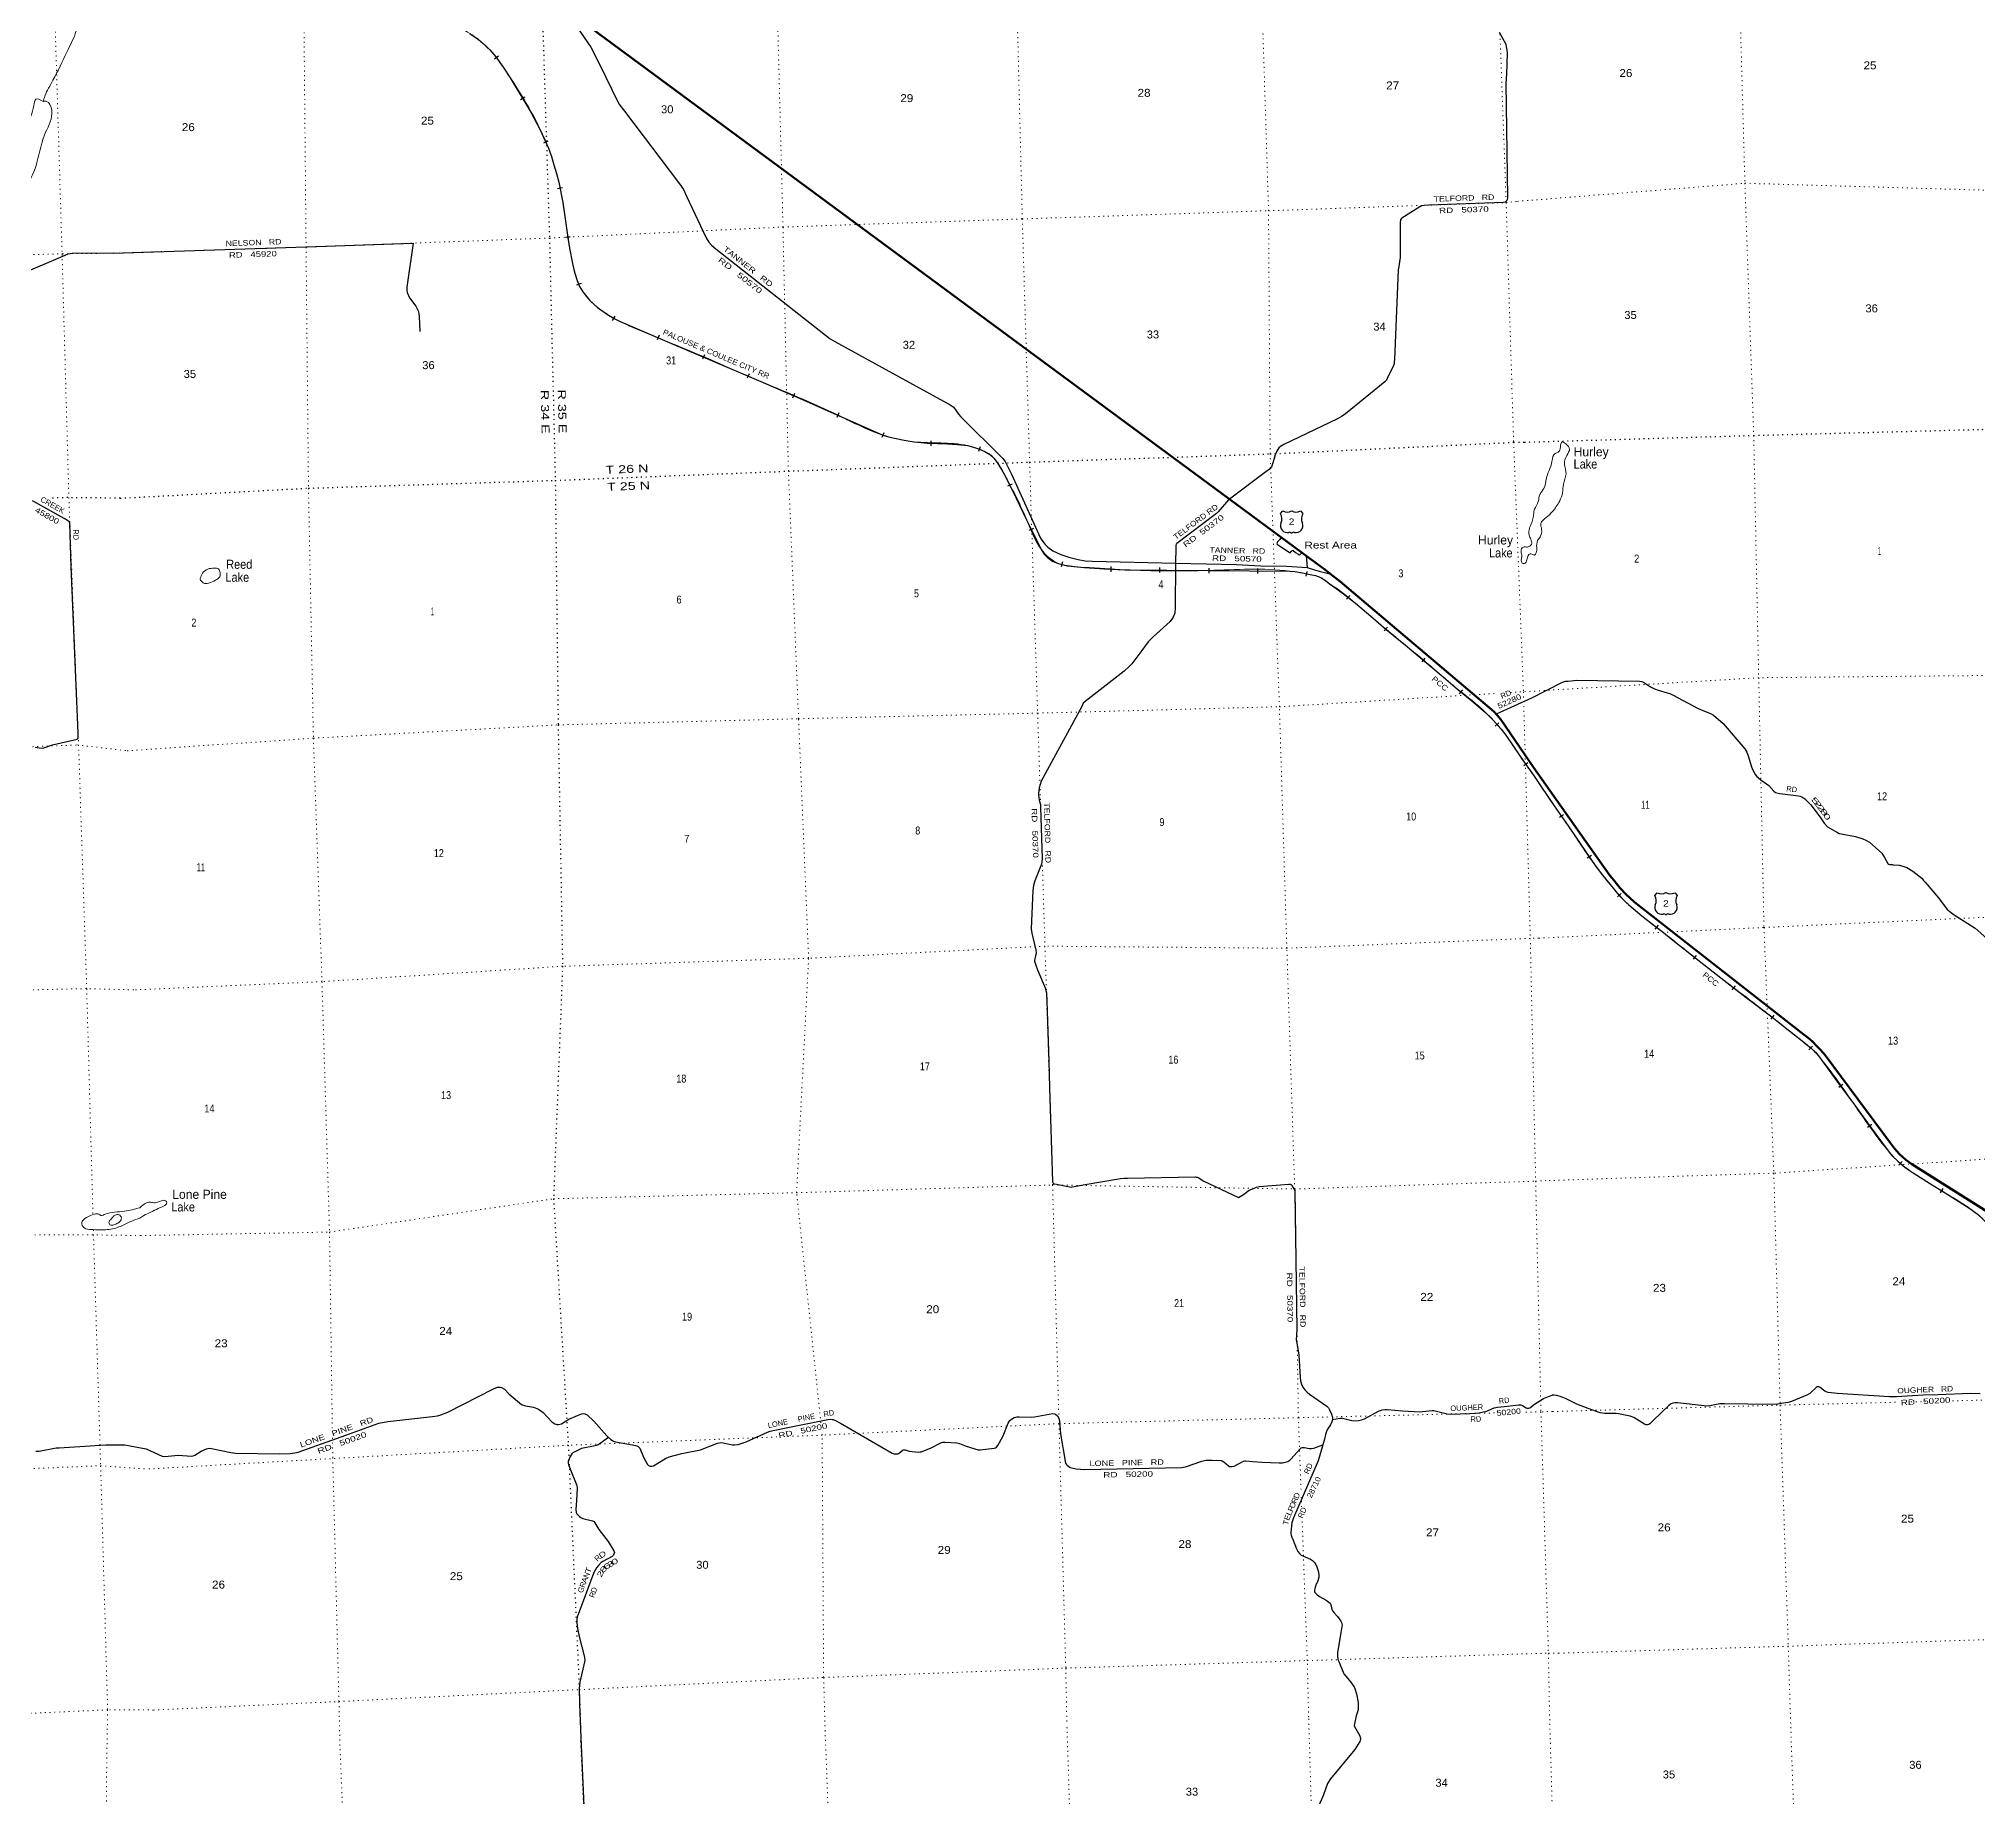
# Model space of a CAD drawing. Header units: feet. Extents: x 493183 to 745759, y 5472 to 195788.
# Drawn here: x 617686 to 660414, y 53374 to 92112 of the extents above; entities that cross this region are included whole.
import ezdxf
from ezdxf.enums import TextEntityAlignment as Align

# ---------------------------------------------------------------- set-up
doc = ezdxf.new("R2010")
doc.units = ezdxf.units.FT
doc.header["$LTSCALE"] = 70
doc.linetypes.add('DOTTED', pattern=[1.5, 0.3, -1.2])
for name, color, linetype, lineweight in [('16', 7, 'Continuous', 25), ('20', 7, 'Continuous', 70), ('29', 7, 'Continuous', 25), ('34', 7, 'Continuous', 25), ('39', 7, 'Continuous', 13), ('6', 7, 'DOTTED', 25), ('7', 7, 'DOTTED', 13)]:
    doc.layers.add(name, color=color, linetype=linetype, lineweight=lineweight)
for name, color, linetype in [('30', 7, 'Continuous'), ('41', 7, 'Continuous'), ('45', 7, 'Continuous')]:
    doc.layers.add(name, color=color, linetype=linetype)

msp = doc.modelspace()

# ---------------------------------------------------------------- linework, layer by layer
at = {"layer": '16'}
for p, q in [((645058.84, 81644.52), (645110.15, 81703.28)), ((645301.91, 81709.25), (645301.63, 81709.05)), ((645494, 81703.37), (645545.39, 81644.52)), ((653309.57, 73230.35), (653360.88, 73289.11)), ((653552.64, 73295.08), (653552.36, 73294.88)), ((653744.73, 73289.2), (653796.12, 73230.35))]:
    msp.add_line(p, q, dxfattribs=at)
for centre, radius, start, end in [((644865.86, 81533.89), 222.05, 332.97043, 29.75871), ((645201.23, 81860.94), 182.07, 239.97227, 303.45418), ((645403.01, 81860.44), 181.52, 236.33975, 300.08743), ((645403, 81860.94), 182.07, 236.54582, 236.59441), ((645738.36, 81533.89), 222.05, 150.24129, 207.02957), ((645205.05, 81378.99), 151.42, 159.09177, 283.81923), ((645399.17, 81378.99), 151.42, 256.18077, 20.90823), ((653116.59, 73119.72), 222.05, 332.97043, 29.75871), ((653451.96, 73446.77), 182.07, 239.97227, 303.45418), ((653653.74, 73446.27), 181.52, 236.33975, 300.08743), ((653653.73, 73446.77), 182.07, 236.54582, 236.59441), ((653989.09, 73119.72), 222.05, 150.24129, 207.02957), ((653455.78, 72964.82), 151.42, 159.09177, 283.81923), ((653649.9, 72964.82), 151.42, 256.18077, 20.90823)]:
    msp.add_arc(centre, radius, start, end, dxfattribs=at)
for centre, major_axis, start_param, end_param in [((645260.39, 81180.17), (-19.56, 51.67), 4.95877769, 6.28318531), ((645343.84, 81180.17), (19.56, 51.67), 0, 1.32637542), ((653511.12, 72766), (-19.56, 51.67), 4.95877769, 6.28318531), ((653594.57, 72766), (19.56, 51.67), 0, 1.32637542)]:
    msp.add_ellipse(centre, major_axis=major_axis, ratio=0.929097, start_param=start_param, end_param=end_param, dxfattribs=at)
at = {"layer": '20'}
for points in [[(623915.45, 100405.13), (624067.85, 100291.58), (624172.12, 100203.66), (624290.76, 100103.84), (624429.52, 99972.56), (624579.03, 99817.38), (624691.59, 99685.37), (624801.19, 99514.95), (624923.5, 99322.71), (625023.8, 99123.79), (625074.24, 98977.96), (625131.17, 98816.16), (625980.56, 95681.14), (626037.08, 95538.19), (626107.46, 95396.24), (626230.38, 95181.82), (626357.62, 94997.19), (626497.6, 94854.43), (626658.75, 94715.7), (643934.09, 81964.35)], [(643934.09, 81964.35), (645842.97, 80555.36), (646003.62, 80434.78), (646207.81, 80271.03), (646372.6, 80146.52), (649755.3, 77285.69), (649830.25, 77201.04), (649909.45, 77108.44), (650642.14, 76045.7)], [(650642.14, 76045.7), (652317.41, 73671.59), (652404.76, 73562.34), (652481.18, 73464.02), (652541.23, 73390.29), (652663.81, 73267.13), (652859.19, 73084.21), (656595.28, 70159.91), (656688.28, 70088.45), (656783.62, 70007), (656862.87, 69925), (656967.14, 69817.64), (657065.43, 69708.06), (658501.53, 67766.78), (658592.06, 67648.87), (658702.96, 67523.59), (658839.87, 67403.22), (658971.95, 67306.87), (661038.04, 66007.38)]]:
    msp.add_lwpolyline(points, dxfattribs=at)
at = {"layer": '20', "lineweight": 25}
msp.add_lwpolyline([(645076.07, 81122.78), (645039.57, 81078.34), (645007.01, 81039.86), (644989.26, 81020.12), (644975.45, 80992.48), (644983.34, 80972.74), (645251.67, 80785.18), (645273.38, 80791.1), (645289.16, 80808.87), (645316.78, 80832.56), (645330.59, 80836.51), (645386.83, 80790.1), (645435.17, 80757.54), (645458.84, 80739.77), (645473.64, 80734.83), (645490.41, 80745.7), (645523.95, 80781.23)], dxfattribs=at)
at = {"layer": '29'}
for p, q in [((644763.66, 82590.1), (643932.89, 81964.54)), ((649817.24, 77233.3), (650597.75, 77582.04))]:
    msp.add_line(p, q, dxfattribs=at)
for points in [[(629543.05, 92373.5), (629855.89, 91928.37), (630039.38, 91566.38), (630469.33, 90680.76), (630594.82, 90518.86), (631809.03, 88914.82), (631895.29, 88786.11), (631965.87, 88640.83), (632398.79, 87721.01), (632457.62, 87625.99), (632516.51, 87563.19), (632611.1, 87482.86), (635130.44, 85501.63), (635232.99, 85439.94), (635382.49, 85357.37), (637776.51, 84040.28), (637838.34, 83998.34), (637888.01, 83946.57), (637958.06, 83837.97), (638007.68, 83776.43), (638934.62, 82858.25), (638984.39, 82791.7), (639025.19, 82719.58), (639127.56, 82518.71), (639767.81, 81104.44), (639794.45, 81057.58), (639843.56, 80994.46), (639869.21, 80966.82), (639930.38, 80907.59), (640036.92, 80828.62), (640212.52, 80747.68), (640387.14, 80687.45), (640596.28, 80632.17), (640753.63, 80607.44), (640905.15, 80597.53), (642745.95, 80556.44)], [(649875.95, 92255.81), (650020.1, 91995.07), (650029.84, 91934.83), (650043.72, 91870.67), (650055.81, 91798.4), (650034.44, 91333.89), (650031.02, 91238.99), (650022.01, 91127.81), (650057.37, 88621.64), (650050.41, 88563.67), (650042.82, 88543.93), (650024.61, 88522.68), (650007.92, 88510.53), (649974.54, 88501.42), (648322.82, 88446), (648219.64, 88439.93), (648172.6, 88426.26), (648125.39, 88406.54), (647728.93, 88159.52), (647714.72, 88145.76), (647701.73, 88122.46), (647697.26, 88065.86), (647694.35, 88025.44), (647692.62, 87289.18), (647679.08, 87196.02), (647667.88, 87090.83), (647647.79, 87015.64), (647565.54, 85040.71), (647562.86, 84992.23), (647559.19, 84954.91), (647546.9, 84913.12), (647405.8, 84620.76), (647390.76, 84588.98), (647353.24, 84552.74), (646487.62, 83844.89), (646418.55, 83790.53), (646313.15, 83737.17), (645130.87, 83169.54)], [(619331.08, 87386.45), (623569.7, 87529.15), (625940.58, 87607.06), (625798.61, 86640.41), (625796.58, 86575.11), (625808.65, 86519.33), (625831.88, 86450.54), (625856.92, 86400.45), (625993.54, 86215.06), (626019.55, 86171.63), (626045.57, 86115.85), (626064.15, 86056.35), (626071.94, 85987.23), (626084.46, 85662.51)], [(619331.08, 87386.45), (618418.86, 87376.53), (618376.28, 87374.5), (618329.64, 87362.32), (618205.78, 87310.43), (617297.73, 86921.68), (617258.98, 86904.77), (617238.7, 86902.74), (617220.45, 86904.77), (617190.03, 86910.86), (617156.02, 86927.95), (616909.92, 87110.58), (616898.04, 87117.32), (616877.76, 87124.92), (616743.92, 87145.21), (616686.39, 87148.88), (616155.75, 87180.94), (616123.43, 87187.82), (615975.92, 87244.56), (615678.21, 87329.18)], [(645130.87, 83169.54), (645091.26, 83150.52), (645056.19, 83127.57), (645021.29, 83095.68), (644975.9, 83020.24), (644941.81, 82940.63), (644913.72, 82863.2), (644884.11, 82767.58), (644874.09, 82717.61), (644854.37, 82672.06), (644830.09, 82644.72), (644803.51, 82620.11), (644763.66, 82590.1)], [(617609.81, 76499.22), (617694.97, 76480.96), (617759.86, 76476.9), (617800.42, 76482.99), (617987.88, 76550.3), (618533.96, 76675.68), (618548.67, 76689.96), (618554.74, 76709.23), (618553.94, 76817.13), (618398.67, 80474.9), (618370.84, 81432.45), (618353.71, 81466.73), (618321.5, 81491.26), (618245.25, 81535.74), (617550.01, 81929.79)], [(643934.09, 81964.35), (643910.68, 81947.82), (643681.98, 81687.31), (643646.77, 81648.01), (642769.68, 80990.27), (642758.02, 80973.75), (642750.76, 80945.37), (642748.07, 80896.89), (642745.09, 80555.27)], [(642745.09, 80555.27), (642736.51, 79571.39), (642723.64, 79454.04), (642687.93, 79360.27), (642625.97, 79267.78), (642250.16, 78930.57), (642142.25, 78822.68), (642000.41, 78629.14), (641776.69, 78334.48), (641723.8, 78278.55), (641609.73, 78174.53), (640747.39, 77507.29), (640709.85, 77465.73), (640675.54, 77394.18), (639781.56, 75747.63), (639739.24, 75601.23), (639719.32, 75473.43), (639720.83, 75447.62), (639738.63, 75332.95), (639767.88, 75233.53), (639769.39, 75172.79), (639804.81, 74039.87), (639785.95, 73920.34), (639638.97, 73549.15), (639611.43, 73451.57), (639596.38, 73340.22), (639559.45, 72492.04), (639578.15, 72399.78), (639665.19, 72025.02), (639668.48, 71966.74), (639656.52, 71901.74), (639632.06, 71798.2), (639635.75, 71778.13), (639664.3, 71694.21), (639701.47, 71590.35), (639871.86, 71191.69), (639896.86, 71080.78), (639907.48, 70900.09), (639946.94, 69573.03), (639962.12, 68993), (640030.72, 66926.09), (640036.09, 66903.34), (640045.89, 66888.19), (640061.89, 66876.01), (640078.69, 66868.93), (640405.19, 66803.38), (640438.98, 66800.85), (640461.61, 66804.95), (640752.62, 66855.4), (641531.17, 66993.3), (641608.56, 66998.61), (641684.41, 66996.29)], [(642745.95, 80556.44), (644083.27, 80526.59), (644620.02, 80493.39), (645199.32, 80485.66), (645642.08, 80454.98)], [(645624.14, 80715.59), (645642.08, 80454.98), (645804.85, 80403.03), (645908.35, 80379.69), (646145.51, 80319.49)], [(650597.75, 77582.04), (651273.5, 77931.17), (651339.85, 77950.17), (651395.51, 77955.42), (651586.02, 77977.94), (652970.04, 77953.88), (653021.25, 77943.25), (653056.84, 77929.4), (653209.79, 77828.89), (653298.02, 77783.01), (653377.33, 77755.91), (653580.6, 77698.23), (653638.06, 77682.13), (653694.84, 77653.69), (654260.77, 77348.17), (654440.24, 77279.61), (654531.63, 77242.98), (654601.89, 77202.4), (654813.36, 77020.02), (655289.23, 76457.49), (655333.29, 76387.43), (655364.81, 76304.82), (655435.24, 76065.3), (655463.76, 75989.82), (655525.64, 75890.95), (655557.67, 75852.34), (655581.4, 75826.62), (655642.23, 75775.94), (655819.51, 75652.89), (655932.42, 75527.68), (655966.9, 75500.23), (655998.53, 75490.34), (656060.94, 75477.57), (656471.43, 75424.84), (656513.53, 75416.15), (656548.12, 75401.32), (656610.54, 75358.96), (656747.86, 75226.5), (656954.19, 74957.28), (657041.22, 74823.13), (657114.52, 74743.58), (657215.08, 74681.82), (657330.99, 74617.97), (657368.55, 74598.19), (657411.52, 74587.64), (657727.68, 74525.69), (657892.44, 74475.54), (657957.68, 74447.85), (658039.9, 74401.12), (658313.66, 74162.38), (658367.31, 74063.4), (658446.1, 73935.02), (658467.73, 73919.68), (658487.5, 73913.75), (658545.66, 73908.13), (658564.27, 73906.32)], [(658564.27, 73906.32), (658691.13, 73893.97), (658770.21, 73878.14), (658862.13, 73843.53), (658996.56, 73762.42), (659061.8, 73712.97), (659129.02, 73663.51), (659189.7, 73607.62), (659226.73, 73561.58)], [(659226.73, 73561.58), (659267.4, 73519.15), (659562.76, 73176.32), (659750.65, 72916.55), (659905.39, 72804.84), (660366.26, 72509.9), (660625.54, 72282.77), (660675.49, 72223.92), (660695.26, 72187.32), (660706.21, 72158.49), (660752.76, 72031.04), (660781.26, 71988.52), (660798.06, 71970.72), (660815.58, 71958.57), (660850.45, 71954.89), (660870.22, 71956.87), (660885.91, 71962.95), (660976.53, 72022.43), (661117.44, 72083.61), (661145.01, 72090.39), (661170.71, 72089.4), (661210.29, 72076.65), (661218.44, 72073.27)], [(641684.41, 66996.29), (643173.86, 67025.62), (643194.68, 67022.52), (643218.96, 67018.72), (643239.45, 67011.13), (643259.22, 67001.77), (643351.75, 66937.78), (644132.25, 66572.23), (644243.41, 66635.83), (644362.01, 66730.6), (644457.4, 66772.89), (644523.62, 66799.68), (644554.73, 66808.79), (644587.31, 66814.82), (645242.13, 66864.21), (645272.1, 66862.31), (645285.76, 66857.76), (645296.16, 66850.68), (645329.8, 66801.19), (645369.6, 66726.04), (645418.95, 63659.66), (645404.54, 63434.18), (645422.49, 63320.38), (645463.08, 63093.59), (645488.61, 62610.22), (645499.38, 62527.7), (645521.08, 62457.83), (645550.98, 62389.53), (645588.91, 62330.31), (645642.03, 62278.68), (645692.58, 62236.69), (646075.05, 61971), (646116.23, 61931.73), (646139.82, 61890.1), (646180.68, 61798.46), (646202.73, 61722.19), (646202.73, 61670.56), (646190.59, 61623.49), (646159.08, 61559.85), (646093.2, 61463.21), (646069.95, 61414.72), (646048.08, 61344.97), (646024.58, 61247.5), (645884.71, 60765.58), (645342.9, 59508.03), (645303.55, 59400.03), (645281.11, 59191.66), (645283.15, 59157.62), (645289.22, 59131.81), (645316.88, 59065.58), (645323.32, 59051.64), (645375.26, 58923.99), (645410.14, 58830.16), (645440.97, 58771.94), (645477.64, 58723.12), (645497.87, 58701.34), (645515.33, 58688.43), (645559.93, 58664.9), (645714.92, 58602.65), (645763.43, 58572.28), (645798.33, 58535.83), (645822.61, 58500.91), (645850.21, 58451.1), (645885.47, 58343.17), (645901.52, 58257.97), (645901.48, 58202.42), (645875.51, 58121.02), (645835.72, 58029.15), (645809.63, 57951.77), (645805.16, 57907.98), (645808.2, 57885.2), (645816.02, 57867.24), (645835.51, 57839.65), (645862.83, 57813.84), (645919.29, 57779.34), (646062.86, 57692.57), (646153.42, 57627.84), (646164.51, 57590.51), (646178.45, 57524.34), (646197.43, 57474.48), (646233.64, 57425.02), (646310.78, 57334.39), (646388.19, 57233.67), (646402.29, 57205.72), (646410.08, 57171.75), (646412.91, 57144.99), (646409.63, 57115.27), (646389.14, 56981.57), (646312.86, 56533.69), (646312.75, 56465.11), (646321.1, 56389.58), (646338.39, 56340.77), (646454.7, 56073.72), (646542.36, 55967.24), (646621.44, 55865.82)], [(620056.37, 61029.5), (620407.95, 60873.01), (620463.43, 60860.52), (620759.92, 60889.13), (621048.67, 60873.35), (621091.74, 60876.73), (621125.19, 60895.32), (621267.86, 60982.55), (621381.61, 61032.92), (621441.07, 61044.07), (621495.55, 61035.27), (621918.02, 60951.08), (622024.53, 60936.23), (623000.1, 60922.17), (623226.76, 60925.07), (623327.09, 60939.95), (623405.51, 60961), (624456.32, 61335.45), (625178.96, 61598.56), (625380.34, 61635.35), (626362.68, 61743.24), (626476.65, 61761.78), (626550.98, 61784.1), (626705.08, 61840.48), (627706.74, 62353.06), (627794.08, 62390.25), (627853.46, 62392.55), (627886.99, 62386.53), (627950.16, 62345.62), (628056.49, 62233.46), (628328.63, 62009.91), (628412.85, 61977.47), (628589.47, 61947.71), (628702.72, 61903.1), (628802.29, 61828.97), (628991.49, 61629.52), (629059.48, 61579.57), (629104.08, 61568.41), (629141.32, 61567.18), (629204.42, 61583.28), (629372.55, 61686.47), (629648.22, 61799.77), (629689.39, 61810.12), (629719.12, 61806.4), (629775.52, 61781.77), (629921.88, 61642.78), (630208.93, 61314.37), (630295.15, 61233.72), (630350.89, 61200.25), (630401.66, 61183.5), (630523.71, 61163.13)], [(660481.8, 62243.84), (660268.27, 62251.14), (659551.38, 62221.76), (659224.97, 62213.16), (658631.27, 62179.71), (658482.43, 62178.95), (657323.62, 62250.12), (657129.75, 62273.51), (657083.43, 62286.49), (657051.28, 62303.79), (656948.16, 62382.91), (656920.37, 62397.74), (656906.4, 62399.93), (656887.01, 62395.89), (656862.93, 62381.05), (656726.66, 62248.85), (656669.29, 62218.81), (656317.75, 62078.2), (656235.69, 62053.78), (656100.42, 62027.83), (656011.48, 62014.85), (655868.7, 62007.11), (654843.18, 62026.89), (654740.71, 62020.83), (654518.91, 61978.68), (654454.05, 61975.19), (654391.05, 61976.83), (653809.99, 62045), (653751.76, 62045.43), (653703.59, 62038.02), (653670.23, 62025.04), (653624.35, 61994.58), (653272.32, 61656.35), (653199.58, 61581.89), (653175.49, 61565.2), (653143.02, 61557.33), (653112.49, 61557.78), (653079.13, 61572.62), (652846.27, 61721.15), (652765.98, 61748.76), (652505.63, 61799.76), (652453.69, 61807.22), (652207.3, 61813.66), (652150.68, 61819.55), (652105.39, 61828.5), (651834.26, 61918.18), (651588.5, 62015.07), (651353.97, 62134.52), (651239.59, 62177.55), (651145.08, 62203.51), (651089.5, 62212.78), (651041.81, 62213.89)], [(646202.73, 61680.2), (646361.62, 61704.18), (646398.78, 61707.9), (646425.81, 61705.02), (646630.03, 61656.86), (646699.8, 61650.26), (646777.84, 61657.7), (646842.88, 61672.57), (646906.26, 61695.53), (647213.84, 61861.3), (647258.18, 61878.97), (647299.98, 61891.98), (647356.66, 61901.29), (647405.28, 61901.88), (647744.61, 61870.03), (648128.26, 61850.34), (648186.32, 61852.94), (648400.57, 61872.87), (648433.46, 61873.4), (648492.92, 61864.1), (648733.54, 61800.88), (648794.76, 61792.67), (649234.63, 61811.37), (649434.07, 61826.91), (649527.06, 61844.01), (649580.86, 61856.66), (649768.59, 61935.08), (649836.36, 61953.36), (650056.93, 61973.76), (650299.96, 62001.7), (650355.45, 62000.35), (650392.87, 61986.83), (650470.91, 61938.48), (650493.21, 61929.19), (650521.49, 61929.96), (650550.81, 61938.48), (650576.83, 61953.36), (650631.99, 61998.68), (650792.66, 62105.78), (650853.69, 62139.3), (650961.63, 62182.63), (651041.81, 62213.89)], [(630523.71, 61163.13), (630773.51, 61121.44), (630869.32, 61096.12), (630899.05, 61081.25), (630931.5, 61047), (631013.75, 60845.4), (631101.74, 60684.15), (631125.74, 60661.03), (631162.91, 60646.16), (631196.35, 60646.16), (631233.12, 60660.11), (631498.34, 60821.8), (631582.85, 60854.41), (631860.86, 60927.14), (632271.98, 61012.36), (632643.84, 61159.35), (632724.94, 61170.25), (632773.92, 61163.07), (632967.51, 61122.15), (633022.91, 61118.44), (633104.67, 61129.6), (633275.83, 61189.09), (633748.56, 61401.46), (633807.04, 61419.66), (634085.05, 61480.55), (635078.63, 61679.45), (635131.75, 61684.61), (635172.77, 61679.96), (635198.39, 61676.99), (635250.82, 61657.65), (635355.75, 61599.11), (636497.05, 60938.95), (636535.72, 60921.34), (636573.82, 60917.62), (636618.28, 60922.97), (636636.06, 60928.78), (636659.29, 60939.93), (636717.82, 60993.86), (636747.55, 61006.87), (636781.93, 61006.87), (636872.16, 60981.78), (637078.3, 60960.39), (637113.6, 60964.11), (637134.65, 60967.98), (637343.99, 61044.89), (637568.85, 61166.78), (637611.43, 61180.36), (637661.76, 61179.8), (637918.37, 61160.57), (637978.57, 61146.33), (638124.76, 61092.25), (638393.87, 61012.46), (638438.23, 61009.94), (638741.34, 61044.07), (638776.65, 61055.23), (638795.04, 61068.88), (638826.82, 61103.57), (638946.56, 61321.2), (639055.5, 61597.66), (639091.61, 61657.67), (639128.77, 61687.42), (639182.66, 61719.03), (639244.2, 61735.05), (639294.15, 61739.48), (639571.21, 61731.42), (639634.19, 61735.76), (640036.9, 61806.63), (640073.64, 61804.56), (640099.66, 61793.41), (640140.54, 61756.22), (640170.27, 61709.74), (640183.39, 61651.51), (640205.71, 61365.12), (640319.55, 60717.8), (640331.92, 60692.67), (640353.29, 60668.5), (640380.23, 60646.19), (640421.18, 60623.13), (640486.15, 60603.42), (640551.18, 60594.13), (640746.48, 60577.14), (642875.58, 60620.13), (642959.35, 60635.03), (643324.62, 60761.88), (643412.74, 60780.06), (643546.48, 60784.34), (643748.39, 60774.5), (643772.29, 60765.2), (643808.52, 60742.88), (643908.72, 60657.72), (643933.95, 60642.48), (643964.6, 60638.75), (643991.55, 60638.76), (644031.89, 60651.82), (644238.97, 60761), (644266.56, 60768.91), (644290.71, 60767.06), (644448.97, 60749.15), (644643.66, 60740.62)], [(617623.96, 60977.57), (617697.26, 60982.82), (618072.09, 61050.61), (618133.77, 61054.93), (619154.71, 61120.57), (619477.33, 61121.63), (619581.35, 61117.92), (619663.88, 61105.39), (619857.71, 61070.98), (620056.37, 61029.5)], [(630246.46, 61279.27), (630005.31, 61114.81), (629978.93, 61102.63), (629952.35, 61095.28), (629648.4, 61037.67), (629616.48, 61026.48), (629469.4, 60952.74), (629456.68, 60942.81), (629436.7, 60917.7), (629401.4, 60860.06), (629361.76, 60771.07), (629356.34, 60751.29), (629354.94, 60733.63), (629354.49, 60716.9), (629362.38, 60689), (629389.27, 60601.68), (629543.5, 60220.65), (629554.7, 60160.93), (629541.92, 59891.88), (629527.27, 59692.18), (629533.33, 59631.01), (629547.27, 59601.26), (629570.49, 59575.22), (629603.94, 59541.76), (629634.6, 59517.59), (629678.09, 59496.71), (629890.4, 59446.55), (629911.46, 59435.77), (629918.9, 59428.34), (629943.98, 59396.72), (630031.1, 59255.11), (630238.98, 58987.11), (630363.66, 58779.51), (630373.22, 58749.67), (630362.07, 58712.48), (630350.92, 58686.45), (630326.2, 58660.46), (630117.13, 58547.25), (630083.34, 58522.82), (630023.88, 58463.32), (629979.29, 58411.26), (629921.11, 58309), (629778.59, 57933.66), (629553.77, 57317.95), (629546.34, 57269.6), (629543.85, 57205.22), (629557.49, 57068.79), (629594.6, 56896.68), (629717.13, 56436.96), (629719.15, 56362.23), (629659.27, 56075.84), (629611.38, 55889.95), (629597.12, 55751.03), (629601.7, 55408.14), (629633.33, 54661.03)], [(644643.66, 60740.62), (645030.46, 60723.66), (645098.08, 60726.16), (645157.54, 60735.45), (645215.14, 60754.05), (645260.15, 60778.4), (645287.61, 60802.39), (645422.28, 60960.13), (645493.86, 61038.53), (645512.44, 61051.55), (645530.54, 61059.1), (645555.18, 61060.84), (645584.91, 61060.84), (645688.11, 61041.14), (645739.14, 61038.53), (645788.96, 61049.34), (645987.19, 61118.66)], [(646621.44, 55865.82), (646653.19, 55825.1), (646676.95, 55787.54), (646691.7, 55745.49), (646729.15, 55631.56), (646764.81, 55436.9), (646771.03, 55359.35), (646770.66, 55319.5), (646765.09, 55281.6), (646722.13, 55144.89)], [(646722.13, 55144.89), (646684.4, 54973.39), (646682.25, 54933.7), (646686.8, 54908.95), (646805.45, 54702.92), (646815.19, 54670.33), (646817.34, 54644.04), (646817.34, 54623.12), (646815.19, 54607.03), (646805.14, 54582.1), (646694.22, 54403.78), (646154.76, 53754.14), (646095.13, 53655.88), (646004.4, 53407.66), (645790.25, 52910.91)], [(629633.33, 54661.03), (629840.02, 49978.81), (629856.36, 49871.07), (629892.03, 49786.99), (630250.9, 49090.07), (630263.77, 49017.12), (630250.55, 48953.53), (630158.94, 48799.92), (629929.27, 48497.89), (629856.77, 48380.59), (629826.35, 48309.07), (629806.24, 48195.93), (629776.03, 47937.35), (629703.52, 43811.73), (629860.21, 37685.28)]]:
    msp.add_lwpolyline(points, dxfattribs=at)
at = {"layer": '34'}
for p, q in [((627816.5, 91726.36), (627727.7, 91660.41)), ((628402.32, 90822.86), (628307.34, 90766.17)), ((628908.73, 89856.45), (628807.83, 89811.13)), ((629230.49, 88823.16), (629122, 88801.62)), ((629402.6, 87748.77), (629293.23, 87732.27)), ((629641.78, 86721.23), (629540.1, 86677.69)), ((630382.48, 85998.94), (630325.9, 85903.9)), ((631359.94, 85576.88), (631316.68, 85475.08)), ((632357.85, 85148.74), (632314.44, 85047.01)), ((633344.74, 84729.42), (633301.2, 84627.73)), ((634340.18, 84295.03), (634296.09, 84193.59)), ((635323.6, 83867.4), (635279.22, 83766.09)), ((636315.41, 83425.11), (636270.73, 83323.93)), ((637350.16, 83253.41), (637346.08, 83142.87)), ((638437.58, 83115.38), (638400.28, 83011.25)), ((639140.27, 82297.34), (639040.88, 82248.81)), ((639614.41, 81320.67), (639515.12, 81271.92)), ((640251.44, 80581.03), (640225.24, 80473.57)), ((641319.82, 80476.26), (641315.18, 80365.74)), ((642390, 80458.84), (642388.97, 80348.24)), ((643475.72, 80446.14), (643474.69, 80335.53)), ((644547.92, 80438.72), (644546.87, 80328.11)), ((645639.54, 80372.56), (645616.42, 80264.4)), ((646581.11, 79843.13), (646512.24, 79756.57)), ((647412.97, 79142.8), (647341.5, 79058.38)), ((648241, 78462.55), (648170.47, 78377.34)), ((649067.13, 77757.84), (648996.51, 77672.71)), ((649869.94, 77037.27), (649787.31, 76963.74)), ((650506.37, 76151.86), (650416.35, 76087.58)), ((651294.93, 75007.26), (651204.3, 74943.84)), ((651907.95, 74110.34), (651816.62, 74047.94)), ((652562.05, 73271.93), (652480.86, 73196.81)), ((653377.42, 72570.84), (653309.35, 72483.66)), ((654221.55, 71909.14), (654152.9, 71822.41)), ((655074.64, 71239.09), (655007.57, 71151.13)), ((655929.4, 70590.13), (655860.79, 70503.37)), ((656780.96, 69909.19), (656705.22, 69828.58)), ((657449.05, 69060.51), (657359.75, 68995.23)), ((658087.34, 68182.08), (657997.99, 68116.88)), ((658757.12, 67366.47), (658686.23, 67281.56)), ((659653.73, 66769.7), (659595.11, 66675.91))]:
    msp.add_line(p, q, dxfattribs=at)
for points in [[(627184.39, 92225.3), (627380.31, 92092.61), (627484.87, 92008.86), (627627.41, 91867.97), (627757.65, 91714.04), (627925.34, 91488.25), (628078.93, 91253.11), (628532.07, 90493.82), (628737.57, 90104.28), (628918.53, 89701.35), (628984.48, 89519.92), (629041.59, 89335.75), (629097.1, 89143.26), (629147.09, 88949.48), (629235.31, 88505.08), (629334.81, 87832.09), (629385.6, 87495.53), (629446.84, 87160.67), (629494.27, 86969.12), (629554.26, 86780.28), (629607.8, 86655.27), (629678.08, 86537.39), (629827.4, 86349.8), (630004.58, 86189.22), (630243.85, 86017.93), (630368.71, 85943.59), (630499.39, 85880.12), (631067.83, 85638.84), (631636.09, 85397.39), (632568.98, 84999.29), (633501.41, 84600.11), (634414.47, 84203.2), (635326.39, 83803.72), (635809.76, 83588.69), (636294.23, 83374.78), (636419.35, 83334.93), (636548.35, 83307.16), (636763.81, 83264.43), (636980.14, 83228.39), (637272.53, 83199.02), (637714.24, 83182.71), (637934.79, 83170.09), (638154.09, 83144.07), (638289.69, 83110.36), (638422.34, 83062.84), (638540.48, 83013.82), (638651.12, 82948.33), (638740.58, 82865.93), (638813.15, 82769.56), (638910.08, 82617.22), (638997.12, 82460.14), (639229.29, 81984.62), (639461.14, 81508.95), (639621.49, 81182.34), (639783.82, 80856.28), (639850.32, 80753.08), (639914.07, 80684.5)], [(639914.23, 80684.37), (640027.47, 80600.49), (640156.04, 80545.4), (640299.17, 80510.51), (640514.57, 80477), (640731.44, 80458.48), (641178.65, 80427.54), (641626.23, 80408.74), (642550.09, 80400.14), (643473.94, 80391.55), (644368.54, 80383.19), (645263.1, 80374.76), (645374.78, 80366.99), (645540.85, 80337.83), (645706.57, 80302.4), (645828, 80278.3), (645944.07, 80236.49), (646052.89, 80162.74), (646157.88, 80085.2), (646170.2, 80077.47), (646442.61, 79880.21), (646705.73, 79670.87), (647045.27, 79382.51), (647385.21, 79094.77), (647808.8, 78746.06), (648231.42, 78396.21), (648595.38, 78087.14), (648958.47, 77777.04), (649271.69, 77517.2), (649583.95, 77255.93), (649700.73, 77140.85), (649810.29, 77018.25), (649921, 76893.84), (650024.99, 76764.11), (650178.08, 76534.65), (650330.15, 76304.68), (650487.24, 76084.69), (650647.5, 75860.25)], [(650647.49, 75860.55), (650796.79, 75636.68), (650946.14, 75412.03), (651170, 75086), (651396.76, 74761.97), (651694.13, 74326.5), (651991.69, 73890.99), (652152.28, 73677.57), (652321.9, 73470.66), (652517.11, 73236.25), (652620.47, 73124.54), (652731.7, 73020.67), (653024.17, 72779.9), (653321.16, 72545.5), (653495.92, 72409.04), (653670.53, 72272.4), (654215.56, 71840.91), (654760.83, 71409.69), (655322.88, 70981.16), (655884.81, 70552.46), (656219.19, 70288), (656552.85, 70022.6), (656648.24, 69946.48), (656743.17, 69869.78), (656846.73, 69772.48), (656937.2, 69662.78), (657322.49, 69136.69), (657707.3, 68610.27), (658055.45, 68133.15), (658403.68, 67656.02), (658524.8, 67507.93), (658660.95, 67372.23), (658824.1, 67236.02), (658997.86, 67115.34), (659380.38, 66876.18), (659762.88, 66637.1), (660007.74, 66483.28), (660252.34, 66329.03), (660409.61, 66213.15), (660554.49, 66079.29)]]:
    msp.add_lwpolyline(points, dxfattribs=at)
at = {"layer": '34', "lineweight": 13}
for points in [[(621003.94, 100323.94), (621563.61, 100128.84), (622036.03, 99964.48), (623141.9, 99936.75), (623654.56, 99993.37), (623959.34, 99983.69), (624226.22, 99886.23), (624414.35, 99720.02), (624481.58, 99623.05), (624514.72, 99446.48), (624557.82, 99056.37), (624507.74, 98246.16), (624455.36, 97663.8), (624527.35, 97177.69), (624851.91, 95585.2), (625120.71, 94330.03), (625340.2, 93616.06), (625546.52, 93303.11), (625953.74, 92945.32), (626984.61, 92350.74), (627380.96, 92093.5), (627758.51, 91714.72), (628079.86, 91253.69), (628919.55, 89701.76), (629042.64, 89336.07), (629148.16, 88949.72), (629447.92, 87160.9), (629555.29, 86780.66), (629678.99, 86538.02), (630005.27, 86190.08), (630499.85, 85881.12), (631636.52, 85398.4), (633501.85, 84601.12), (635326.83, 83804.73), (636294.62, 83375.81), (636548.57, 83308.24), (636980.29, 83229.48), (638154.29, 83145.15), (638422.74, 83063.87), (638651.78, 82949.22), (638814.05, 82770.19), (638998.1, 82460.65), (639462.13, 81509.43), (639784.78, 80856.82), (640156.39, 80546.45), (640731.52, 80459.58), (641626.26, 80409.84), (643473.95, 80392.65), (645263.14, 80375.86), (645706.79, 80303.48), (645944.57, 80237.48), (646158.5, 80086.11), (646170.82, 80078.38), (646706.43, 79671.72), (647385.91, 79095.61), (648232.13, 78397.05), (648959.18, 77777.88), (649584.69, 77256.74), (649811.11, 77018.98), (650025.88, 76764.76), (650331.06, 76305.3), (650645.21, 75865.36)], [(650648.36, 75861.92), (650947.05, 75412.65), (651397.66, 74762.6), (651992.58, 73891.63), (652322.75, 73471.36), (652732.43, 73021.5), (653321.84, 72546.37), (653671.21, 72273.26), (654761.5, 71410.56), (655885.48, 70553.33), (656553.54, 70023.46), (656743.89, 69870.61), (656938.07, 69663.46), (657708.19, 68610.92), (658404.55, 67656.69), (658661.69, 67373.04), (658998.47, 67116.26), (659763.46, 66638.03), (660252.96, 66329.94), (660555.28, 66080.06), (660734.38, 65842.18), (660907.67, 65477.1), (661111.46, 64742.16), (661236.94, 64482.32), (661593.47, 63935.94), (662277.28, 63055.87), (663007.63, 62108.82), (663229.77, 61848.19), (663664.11, 61503.98), (664307.95, 61096.26), (664856.79, 60759.92), (665137.31, 60559.71), (665499.6, 60082.06), (665690.66, 59667.19), (665912.56, 58872.39), (666103.77, 58393.02), (666347.7, 58143.2), (666673.34, 57978.77), (667730.24, 57742.15), (668642.33, 57561.13), (669297.97, 57522.68), (669791.63, 57631.98), (670557.75, 57962.08), (672024.04, 58607.98), (672658.51, 58901.41), (673234.35, 59021.54), (673723.61, 58961.37), (674332.35, 58760.09), (675175.35, 58477.98), (676248.7, 58110.89), (677381.11, 57723.6), (677935.22, 57530.56), (678671.35, 57252.93), (679704, 56898.58), (680738.67, 56544.29), (681541.17, 56268.89), (681773.3, 56177.71)]]:
    msp.add_spline(points, degree=3, dxfattribs=at)
at = {"layer": '39'}
for points in [[(618410.51, 92823.78), (618510.53, 92683.05), (618497.69, 92247.46), (618304.57, 91820.35), (617999.13, 91196.31), (617819.32, 90850.2), (617779.02, 90732.09)], [(617779.24, 90732.73), (617621.62, 90779.56), (617578.08, 90639.18), (617509.39, 90409.37), (617349.56, 90069.93), (617291.93, 89870.68), (617275.1, 89604.21), (617143.71, 89545.71), (617092.89, 89667.02), (617035.21, 89753.87), (616983.78, 89550.79), (616875.71, 89120.29), (616750.34, 88949.15), (616658.03, 88587.64), (616736.32, 88432.93), (616857.63, 88319.86), (616635.66, 88135.63), (616555.5, 87887.33), (616317.04, 87370.15), (616333.83, 87212.25), (616458.33, 87263.75), (616770.52, 87583.77), (616852.36, 87670.94), (616852.31, 87729.37), (616986.13, 87719.44), (617117.03, 87848.44), (617161.08, 88202.4), (617198.16, 88411.08), (617150.12, 88625.16), (617375.71, 88878), (617644.75, 89388.08), (617837.59, 90050.91), (617970.13, 90532.55), (617850.41, 90734.57), (617779.6, 90733.79)], [(650501.45, 80904.09), (650587.98, 80968), (650574.15, 81080.42), (650534.91, 81169.81), (650543.87, 81323.3), (650596.07, 81448.01), (650626.62, 81557.89), (650654.75, 81740.25), (650737.58, 81912.35), (650772.68, 82066.72), (650862.76, 82202.78), (650914.34, 82406.09), (651040.17, 82797.33), (651108.79, 82972.99), (651174.35, 82999.38), (651218.38, 83067.38), (651229.63, 83152.41), (651263.47, 83224.1), (651345.47, 83180.49), (651427.81, 83066.35), (651365.96, 82929.22), (651315.98, 82738.06), (651349.47, 82519.47), (651292.59, 82293.82), (651272.85, 82101.66), (651210.26, 81926.21), (651047.13, 81686.91), (650910.53, 81557.34), (650794.11, 81426.44), (650812.63, 81294.03), (650777.8, 81131.6), (650724.12, 81051.19), (650703.16, 80895.27), (650692.99, 80778.02), (650658.27, 80732.51), (650597.33, 80748.6), (650558.65, 80761.41), (650507.64, 80699.22)], [(650501.45, 80904.09), (650408.95, 80904.24), (650369.66, 80866.84), (650363.95, 80781.97), (650374.7, 80685.45), (650360.82, 80604.38), (650400.73, 80547), (650451, 80552.43), (650479.82, 80603.66), (650507.64, 80699.22)], [(621245.78, 80216.1), (621294.98, 80332.44), (621413.41, 80424.48), (621548.03, 80442.35), (621649.34, 80424.99), (621681.86, 80343.2), (621674.37, 80250.21), (621581.56, 80179.05), (621430.16, 80112.31), (621313, 80119.14), (621271.58, 80158.33), (621247.55, 80179.82), (621245.78, 80216.1)], [(619910.02, 66346.26), (619576.74, 66267.9), (619150.29, 66204.21), (619104.47, 66184.65), (619054.33, 66173.01), (619006.66, 66205.77), (618911.65, 66204.82), (618738.41, 66128.9), (618631.39, 66010.71), (618683.73, 65903.55), (618846.9, 65864.32), (619196.71, 65865.17), (619489.48, 65934.75), (619720.16, 66044.7), (619916.1, 66118.77)], [(619910.02, 66346.26), (620007.75, 66421.59), (620109.28, 66468.79), (620192.24, 66459), (620302.95, 66466.11), (620388.7, 66500.77), (620477.48, 66499.2), (620508.94, 66455.7), (620438.41, 66381.13), (620320.87, 66329.45), (620153.79, 66246.14), (620000.48, 66175.31), (619916.1, 66118.77)], [(619425.71, 66007.57), (619499.97, 66080.4), (619506.69, 66118.89), (619455.56, 66191.84), (619370.94, 66183.16), (619271.14, 66089.38), (619236.42, 66041.95), (619255.15, 65970.01), (619342.23, 65966.68), (619425.71, 66007.57)]]:
    msp.add_spline(points, degree=3, dxfattribs=at)
at = {"layer": '6'}
msp.add_line((629833.21, 50158.33), (629633.33, 54661.03), dxfattribs=at)
for points in [[(628586.14, 100535.17), (628612, 98519.66), (628772.11, 93120.53), (628942.36, 87719.67), (629070.63, 82378.15), (629133.68, 76988.43), (629231.1, 71668.23), (629032.7, 66543.53), (629357.1, 61110.65), (629599.55, 55723.9), (629633.33, 54661.03)], [(650434.84, 83220.62), (655486.74, 83369.97), (660799.45, 83510.1), (666074.42, 83634.86), (671389.67, 83819.42), (676834.38, 83986.16), (681397.91, 84162.12)], [(619479.7, 81985.75), (623630.56, 82206.67), (629070.63, 82378.15), (634209.33, 82581.6), (639525.59, 82781.91), (644828.3, 82961.68), (650195.43, 83217.87), (650434.84, 83220.62)], [(619479.7, 81985.75), (618325.19, 81997.93), (617951.14, 81985.05)]]:
    msp.add_lwpolyline(points, dxfattribs=at)
at = {"layer": '7'}
for p, q in [((650124.71, 77701.81), (650593.46, 77730.67)), ((658953.04, 62065.6), (659273.09, 62073.47)), ((645522.65, 59749.34), (645514.8, 59964.58)), ((651105.67, 50958.68), (650984.46, 55267.6)), ((656286.16, 55421.33), (656434.51, 51139.3)), ((635184.55, 50397.29), (635018.97, 54812.13)), ((640487.61, 50574.05), (640348.07, 54962.89)), ((645802.94, 50752.57), (645677.1, 55114.92)), ((619138.83, 49900.02), (619187.35, 54371.65)), ((624323.84, 54513.34), (624507.39, 50049.3))]:
    msp.add_line(p, q, dxfattribs=at)
for points in [[(655041.41, 101290.02), (655093.6, 99448.24), (655150.05, 94031.89), (655292.71, 88926.84), (655486.74, 83369.97), (655597.07, 78028), (655712.85, 72522.93), (655930.32, 67107.96), (656069.23, 61994.72), (656249.07, 56681.28), (656286.16, 55421.33)], [(645508.7, 60131.83), (645450.9, 61717.65), (645369.32, 66757.91), (645195.6, 72065.9), (645031.57, 77388.27), (644828.3, 82961.68), (644792.28, 88321.9), (644626.68, 93628.09), (644447.47, 96303.72), (644359.71, 98953.65), (644329.44, 100980.63)], [(634924.32, 61605.21), (634389.15, 66676.39), (634654.89, 71845.32), (634433.59, 77123.74), (634209.33, 82581.6), (634090.08, 87961.69), (633952.52, 93274.71), (633801.25, 98645.85), (633782.11, 100680.98)], [(639059.47, 100830.29), (639087.42, 98884.47), (639231.39, 93514.33), (639364.58, 88140.67), (639525.59, 82781.91), (639703.56, 77248.14), (639864.45, 72111.24), (640032.91, 66847.49), (640173.04, 61586.98), (640322.8, 56197.65), (640348.07, 54962.89)], [(617863.41, 100238.04), (617908.73, 98126.29), (618035.45, 92793.14), (618200.22, 87356.41), (618349.58, 82002.81), (618563.03, 76546.36), (618742.32, 71170.45), (618880.19, 66192.52)], [(623270.25, 100387.24), (623417.09, 98379.2), (623527.45, 92883.89), (623577.69, 87520.03), (623630.56, 82206.67), (623739.34, 76695.17), (623928.79, 71329.13), (624094.28, 65809.13), (624156.62, 61480.89)], [(649764.51, 97139.52), (649832.27, 93891.89), (650030.45, 88501.89), (650195.43, 83217.87), (650410.74, 77719.42), (650561.79, 72283.74), (650680.26, 66931.86), (650797.32, 61848.2), (650961.3, 56527.85), (650984.46, 55267.6)], [(650281.48, 88528.08), (655292.71, 88926.84), (660736.13, 88771.02), (665905.78, 88914.4), (671300.53, 89190.33), (676540.83, 89388.5), (681235.27, 89534.95)], [(619331.08, 87386.45), (623577.69, 87520.03), (628942.36, 87719.67), (634090.08, 87961.69), (639364.58, 88140.67), (644792.28, 88321.9), (650030.45, 88501.89), (650281.48, 88528.08)], [(616518.02, 87321.58), (618206.88, 87373.84), (619331.08, 87386.45)], [(677081.63, 78592), (676926.48, 78587.13), (671600.23, 78430.42), (666279.54, 78288), (660948.94, 78080.75), (655597.07, 78028), (650593.46, 77730.67)], [(619632.89, 76418.69), (623739.34, 76695.17), (629133.68, 76988.43), (634433.59, 77123.74), (639703.56, 77248.14), (645031.57, 77388.27), (649838.72, 77684.21)], [(588650.26, 75902.8), (591645.31, 75718.87), (596974.87, 76010.87), (602551.64, 76114.37), (607938.59, 76186.99), (613246.86, 76341.97), (618538.64, 76546.36), (619632.89, 76418.69)], [(650750.73, 72287.8), (655712.85, 72522.93), (661040.16, 72768.37), (666446.99, 72923.76), (671748.77, 73089.73), (677048.81, 73247.57), (681724.55, 73371.52)], [(650750.73, 72287.8), (650561.79, 72283.74), (645195.6, 72065.9), (639864.45, 72111.24), (634654.89, 71845.32), (629231.1, 71668.23), (623928.79, 71329.13), (619777.97, 71146.83)], [(619777.97, 71146.83), (618735.01, 71175.34), (613412.34, 71050.55), (608131.92, 70895.91), (602809.86, 70822.31), (597153.55, 70711.5), (591846.78, 70418.96), (588791.33, 70506.1)], [(681885.3, 68060.92), (677210.22, 67883.12), (671864.4, 67709.63), (666558.6, 67543.53), (661213.9, 67456.74), (655930.32, 67107.96), (650905.17, 66942.92)], [(619926.97, 65731.93), (624094.28, 65809.13), (629032.7, 66543.53), (634389.15, 66676.39), (640032.91, 66847.49), (645369.32, 66757.91), (650680.26, 66931.86), (650905.17, 66942.92)], [(618889.51, 65855.79), (618892.36, 65753.06), (619049.27, 60659.1), (619203.96, 55278.47), (619187.35, 54371.65)], [(588935.64, 64985.61), (592080.48, 65170.4), (597330.52, 65445.11), (602973.04, 65497.48), (608295.03, 65598.25), (613606.3, 65759.8), (618863.09, 65748.17), (619926.97, 65731.93)], [(651052.22, 61853.57), (656069.23, 61994.72), (658685, 62059.01)], [(659866.01, 62088.04), (661440.6, 62126.74), (663288.43, 62169.83)], [(649775.74, 61823.25), (645450.9, 61717.65), (640173.04, 61586.98), (634953.06, 61332.87), (634208.21, 61303.29)], [(651052.22, 61853.57), (650797.32, 61848.2), (650394.75, 61838.37)], [(633956.99, 61293.32), (629357.1, 61110.65), (620068.6, 60585.15)], [(624159.63, 61271.5), (624165.89, 60837.17), (624301.15, 55461.55), (624323.84, 54513.34)], [(635018.97, 54812.13), (634986.56, 55990.73), (634953.06, 61332.87), (634943.32, 61425.15)], [(589076.63, 59592.28), (592278.15, 59718.57), (597497.03, 60016.49), (603112.69, 60102.72), (608461.24, 60190.46), (613798.16, 60440.03), (619049.27, 60659.1), (620068.6, 60585.15)], [(645677.1, 55114.92), (645646.05, 56363.87), (645533.48, 59452.09)], [(682211.83, 57274.51), (677557.7, 57259.87), (672248, 57150.08), (666943.75, 56937.66), (661608.84, 56859.27), (656249.07, 56681.28), (651206.14, 56526.52)], [(620214.74, 55274.36), (624301.15, 55461.55), (629599.55, 55723.9), (634986.56, 55990.73), (640322.8, 56197.65), (645646.05, 56363.87), (650961.3, 56527.85), (651206.14, 56526.52)], [(620214.74, 55274.36), (619203.96, 55278.47), (613920.24, 55040.99), (608605.98, 54895.75), (603136.2, 54787.17), (597699.38, 54626.52), (592330.1, 54326.68), (589215.76, 54269.89)]]:
    msp.add_lwpolyline(points, dxfattribs=at)

# ---------------------------------------------------------------- texts
at = {"layer": '16', "width": 1.2}
for p in [(645300.77, 81397.48), (653551.49, 72983.31)]:
    msp.add_text(' 2 ', height=140, dxfattribs=at).set_placement(p, align=Align.CENTER)
at = {"layer": '30'}
for s, rotation, width, p in [('TELFORD   RD', 1.922, 1.2, (648434.75, 88519.79)), ('RD   50370', 1.922, 1.35, (648552.85, 88263.87)), ('NELSON   RD', 1.928, 1.2, (621806.86, 87539.56)), ('RD   45920', 1.928, 1.3, (621879.15, 87283.33)), ('RD   50570', 321.818, 1.45, (632647.92, 87212.57)), ('TANNER   RD', 321.818, 1.3, (632760.17, 87454.69)), ('45800', 330.456, 1.3, (617588.78, 81690.57)), ('CREEK', 330.456, 1.05, (617707.27, 81925.87)), ('TELFORD RD', 36.867, 1.15, (642751.51, 81063.17)), ('RD  50370', 36.867, 1.4, (642964.54, 80895.19)), ('RD', 272.24, 0.85, (618441.8, 81295.75)), ('TANNER   RD', 358.721, 1.2, (643488.44, 80785.4)), ('RD   50570', 358.721, 1.35, (643546.03, 80607.44)), ('52280', 24.076, 1.25, (649870.52, 77340.51)), ('RD', 24.076, 1.05, (649936.92, 77558.18)), ('RD', 352.68, 0.9, (656199.62, 75528.48)), ('TELFORD   RD', 271.424, 1.2, (639843.08, 75277.62)), ('RD   50370', 271.791, 1.35, (639568.12, 75150.95)), ('TELFORD   RD', 270.922, 1.2, (645470.58, 65045.91)), ('RD   50370', 270.922, 1.35, (645194.53, 64915.35)), ('OUGHER   RD', 2.225, 1.15, (658654.25, 62251.92)), ('OUGHER', 2.434, 0.9, (648802.86, 61863.08)), ('RD', 5.284, 0.85, (649873.97, 62027.14)), ('RD   50200', 3.225, 1.35, (658731.84, 61988.53)), ('LONE   PINE   RD', 19.613, 1.3, (623467.31, 61056.76)), ('RD   50200', 11.854, 1.35, (634004.33, 61262.77)), ('RD', 11.32, 0.9, (634994.96, 61732.56)), ('RD', 2.434, 0.85, (649247.71, 61623.82)), ('50200', 5.284, 1.2, (649825.9, 61758.87)), ('RD   50020', 19.613, 1.4, (623854.16, 60918.95)), ('LONE   PINE   RD', 1.157, 1.25, (640847.61, 60649.2)), ('RD   50200', 1.157, 1.35, (641151.67, 60397.9)), ('28710', 63.691, 1.1, (645737.16, 59937.86))]:
    msp.add_text(s, height=120, rotation=rotation, dxfattribs=dict(at, width=width)).set_placement(p)
for s, rotation, width, p in [('5', 314.532, 2.05, (656804.3, 75268.89)), ('2', 307.467, 1.8, (656856.73, 75199.51)), ('2', 307.467, 1.8, (656922.86, 75113.23)), ('8', 307.467, 1.8, (656989, 75026.94)), ('0', 302.974, 1.75, (657052.51, 74934.35)), ('O', 66.691, 1.05, (645378.55, 59767.67)), ('R', 66.691, 1.1, (645424.16, 59873.55)), ('D', 66.691, 1.1, (645469.03, 59977.69)), ('T', 73.853, 1.15, (645232.88, 59390.89)), ('E', 69.981, 1.1, (645264.11, 59495.9)), ('L', 66.691, 1.35, (645306.48, 59597.43)), ('F', 66.691, 1.25, (645343.58, 59687.26)), ('D', 36.435, 1.4, (630145.8, 58653.93)), ('3', 30.435, 1.55, (630319.03, 58440.27)), ('0', 30.435, 1.65, (630411.74, 58495.8)), ('A', 69.208, 1.15, (629774.03, 58118.85)), ('T', 69.208, 1.3, (629855.87, 58334.39)), ('2', 62.363, 1.45, (630116.16, 58245.97)), ('8', 51.42, 1.8, (630179.35, 58339.18)), ('6', 37.867, 1.85, (630247.46, 58397.96)), ('G', 69.941, 0.95, (629692.93, 57903.18))]:
    msp.add_text(s, height=120, rotation=rotation, dxfattribs=dict(at, width=width)).set_placement(p, align=Align.CENTER)
for s, rotation, p in [('LONE', 12.354, (633770.23, 61482.2)), ('PINE', 11.32, (634428.29, 61623.32)), ('RD', 66.691, (645676.52, 60463.02)), ('RD', 66.691, (645541.55, 59490.12))]:
    msp.add_text(s, height=120, rotation=rotation, dxfattribs=at).set_placement(p)
for s, rotation, p in [('R', 45.019, (630043.82, 58582.3)), ('N', 69.208, (629814.95, 58226.63)), ('R', 69.208, (629733.11, 58016.82)), ('R', 71.208, (629945.37, 57796.24)), ('D', 71.208, (629980.33, 57900.72))]:
    msp.add_text(s, height=120, rotation=rotation, dxfattribs=at).set_placement(p, align=Align.CENTER)
at = {"layer": '34'}
for s, rotation, width, p in [('PALOUSE & COULEE CITY RR', 336.98, 1.1, (631430.69, 85601.54)), ('PCC', 319.663, 1.2, (648377.93, 77984.33)), ('PCC', 321.662, 1.15, (654348.83, 71455.04))]:
    msp.add_text(s, height=120, rotation=rotation, dxfattribs=dict(at, width=width)).set_placement(p)
at = {"layer": '41'}
for s, p in [('Hurley', (651516.68, 82907.54)), ('Hurley', (649409.59, 80965)), ('Lone Pine', (620626.81, 66541.65))]:
    msp.add_text(s, height=200, dxfattribs=at).set_placement(p)
at = {"layer": '41', "width": 0.9}
for s, p in [('Lake', (651516.68, 82638.82)), ('Lake', (649650.99, 80679.28)), ('Lake', (621800.57, 80143.46)), ('Reed', (621817.57, 80429.22)), ('Lake', (620606.94, 66263.22))]:
    msp.add_text(s, height=200, dxfattribs=at).set_placement(p)
at = {"layer": '45', "width": 1.3}
msp.add_text('Rest Area', height=150, dxfattribs=at).set_placement((645581.47, 80876.57))
at = {"layer": '6', "width": 1.35}
for s, rotation, p in [('R 34 E', 271.376, (628747.97, 84370.34)), ('R 35 E', 271.376, (629124.42, 84378.86)), ('T 26 N', 2.267, (630180.1, 82522.15)), ('T 25 N', 2.267, (630215.09, 82146.83))]:
    msp.add_text(s, height=175, rotation=rotation, dxfattribs=at).set_placement(p)
at = {"layer": '7'}
for s, width, p in [('26', 1.1, (652526.43, 91268.91)), ('25', 1.1, (657906.76, 91438.78)), ('27', 1.1, (647385.94, 90995.99)), ('30', 1.05, (631401.59, 90469.55)), ('29', 1.1, (636675.45, 90716.23)), ('28', 1.1, (641905.88, 90832.6)), ('26', 1.1, (620838.75, 90076.95)), ('25', 1.1, (626109.38, 90220.63)), ('35', 1.05, (652635.06, 85937.15)), ('36', 1.05, (657948.63, 86082.35)), ('32', 1.05, (636729.03, 85278.81)), ('33', 1.05, (642107.75, 85506.8)), ('34', 1.05, (647101.09, 85679.96)), ('31', 0.85, (631513.72, 84934.34)), ('35', 1.05, (620879.87, 84637.14)), ('36', 1.05, (626138.74, 84830.42)), ('1', 0.4, (658225.2, 80736)), ('3', 0.85, (647654.5, 80242.69)), ('2', 0.85, (652853.73, 80567.8)), ('5', 0.85, (636976.1, 79799.62)), ('4', 0.85, (642365.73, 79996.75)), ('1', 0.4, (626330.65, 79402.96)), ('6', 0.85, (631743.99, 79663.09)), ('2', 0.85, (621049.74, 79156.41)), ('11', 0.65, (653007.38, 75139.78)), ('12', 0.85, (658205.58, 75327.56)), ('9', 0.85, (642389.08, 74758.28)), ('10', 0.85, (647825.87, 74881.34)), ('7', 0.85, (631914.72, 74389.23)), ('8', 0.85, (637005.24, 74573.34)), ('11', 0.65, (621167.71, 73764.04)), ('12', 0.85, (626393.51, 74074.32)), ('13', 0.85, (658448.25, 69941.9)), ('16', 0.85, (642584.41, 69522.15)), ('15', 0.85, (648013.19, 69614.13)), ('14', 0.85, (653071.16, 69652.16)), ('18', 0.85, (631738.13, 69104.62)), ('17', 0.85, (637106.68, 69375)), ('13', 0.85, (626553.27, 68740.43)), ('14', 0.85, (621336.92, 68445.32)), ('23', 1.1, (653266.19, 64492.39)), ('24', 1.1, (658543.48, 64637.11)), ('20', 1.1, (637247.63, 64021.52)), ('21', 0.85, (642709.95, 64155.82)), ('22', 1.1, (648138.24, 64293.39)), ('24', 1.1, (626513.27, 63541.26)), ('19', 0.85, (631865.01, 63856.56)), ('23', 1.1, (621562.03, 63270.25)), ('25', 1.1, (658733.83, 59405.54)), ('28', 1.1, (642806.39, 58845.41)), ('27', 1.1, (648264.35, 59103.35)), ('26', 1.1, (653369.3, 59212.85)), ('30', 1.05, (632177.37, 58387.46)), ('29', 1.1, (637500.16, 58715.85)), ('26', 1.1, (621505.51, 57951.45)), ('25', 1.1, (626746.37, 58136.92))]:
    msp.add_text(s, height=175, dxfattribs=dict(at, width=width)).set_placement(p)
at = {"layer": '7', "width": 1.05}
for s, p in [('35', (653618.51, 53766.12)), ('36', (659051.43, 53978.35)), ('33', (643104.37, 53387.42)), ('34', (648607.24, 53584.63))]:
    msp.add_text(s, height=175, dxfattribs=at).set_placement(p, align=Align.CENTER)

doc.saveas('drawing.dxf')
